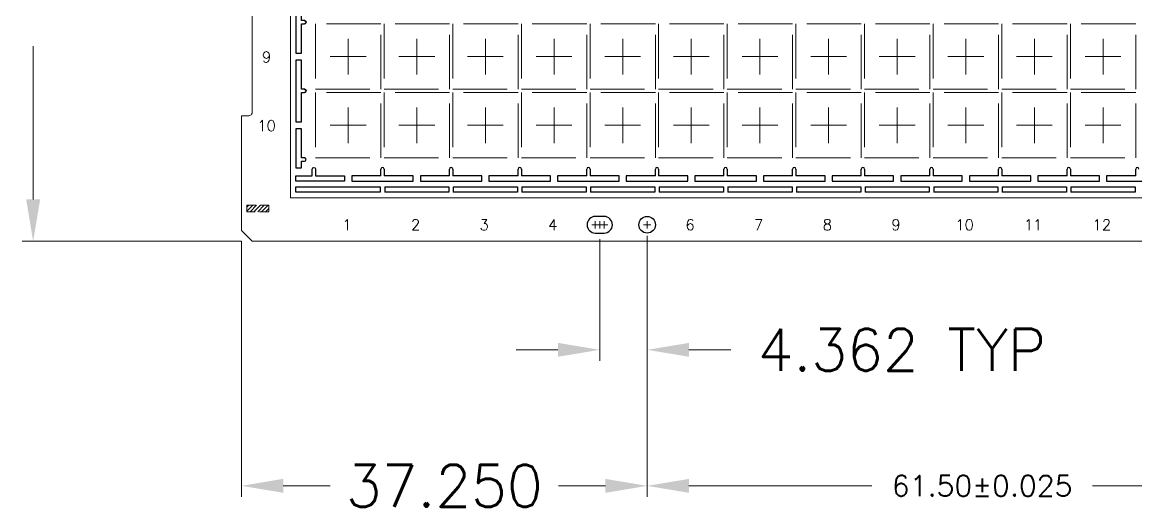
# Model space of a CAD drawing. Header units: millimetres. Extents: x 586 to 984, y 385 to 645.
# Drawn here: x 629.29 to 659.96, y 457.86 to 471.2 of the extents above; entities that cross this region are included whole.
import ezdxf

# ---------------------------------------------------------------- set-up
doc = ezdxf.new("R2010")
doc.units = ezdxf.units.MM
doc.linetypes.add('CENTER', pattern=[2, 1.25, -0.25, 0.25, -0.25])
doc.linetypes.add('HIDDEN', pattern=[0.375, 0.25, -0.125])
doc.layers.add('1', color=7, linetype='Continuous')
doc.layers.add('标注', color=4, linetype='Continuous')
doc.layers.add('DIM', color=4, linetype='Continuous', lineweight=18)
doc.styles.add('SIMPLEX', font='SIMPLEX')

msp = doc.modelspace()

# ---------------------------------------------------------------- hatches: boundary and pattern name
at = {"layer": 'DIM'}
h = msp.add_hatch(dxfattribs=at)
h.set_pattern_fill('ANSI31', color=256, scale=0.6, style=0)
h.set_pattern_definition([(45, (355.90738, 487.44193), (-0.053033009, 0.053033009), [])])
h.paths.add_polyline_path([(635.4774, 487.7584), (635.4774, 487.5784), (636.0774, 487.5784), (636.0774, 487.7584)])
h.paths.add_polyline_path([(635.4774, 465.9784), (635.4774, 466.1584), (636.0774, 466.1584), (636.0774, 465.9784)])
h.paths.add_polyline_path([(712.5774, 465.9784), (712.5774, 466.1584), (711.9774, 466.1584), (711.9774, 465.9784)])
h.paths.add_polyline_path([(712.5774, 487.7584), (712.5774, 487.5784), (711.9774, 487.5784), (711.9774, 487.7584)])

# ---------------------------------------------------------------- linework, layer by layer
at = {"layer": '1', "ltscale": 10}
for p, q in [((639.1674, 466.9684, -0.0958), (639.1674, 467.1574, -0.0958)), ((639.2574, 467.1574, -0.0958), (639.2574, 466.9684, -0.0958)), ((641.0574, 466.9684, -0.0958), (641.0574, 467.1574, -0.0958)), ((641.1474, 467.1574, -0.0958), (641.1474, 466.9684, -0.0958)), ((642.9474, 466.9684, -0.0958), (642.9474, 467.1574, -0.0958)), ((643.0374, 467.1574, -0.0958), (643.0374, 466.9684, -0.0958)), ((644.8374, 466.9684, -0.0958), (644.8374, 467.1574, -0.0958)), ((644.9274, 467.1574, -0.0958), (644.9274, 466.9684, -0.0958)), ((646.7274, 466.9684, -0.0958), (646.7274, 467.1574, -0.0958)), ((646.8174, 467.1574, -0.0958), (646.8174, 466.9684, -0.0958)), ((648.6174, 466.9684, -0.0958), (648.6174, 467.1574, -0.0958)), ((648.7074, 467.1574, -0.0958), (648.7074, 466.9684, -0.0958)), ((650.5074, 466.9684, -0.0958), (650.5074, 467.1574, -0.0958)), ((650.5974, 467.1574, -0.0958), (650.5974, 466.9684, -0.0958)), ((652.3974, 466.9684, -0.0958), (652.3974, 467.1574, -0.0958)), ((652.4874, 467.1574, -0.0958), (652.4874, 466.9684, -0.0958)), ((654.2874, 466.9684, -0.0958), (654.2874, 467.1574, -0.0958)), ((654.3774, 467.1574, -0.0958), (654.3774, 466.9684, -0.0958)), ((656.1774, 466.9684, -0.0958), (656.1774, 467.1574, -0.0958)), ((656.2674, 467.1574, -0.0958), (656.2674, 466.9684, -0.0958)), ((658.0674, 466.9684, -0.0958), (658.0674, 467.1574, -0.0958)), ((658.1574, 467.1574, -0.0958), (658.1574, 466.9684, -0.0958)), ((659.9574, 466.9684, -0.0958), (659.9574, 467.1574, -0.0958)), ((639.1674, 466.9684, -0.0958), (638.3649, 466.9684, -0.0958)), ((638.3649, 466.9684, -0.0958), (638.3649, 466.8184, -0.0958)), ((638.3649, 466.8184, -0.0958), (640.0599, 466.8184, -0.0958)), ((640.0599, 466.9684, -0.0958), (639.2574, 466.9684, -0.0958)), ((640.0599, 466.8184, -0.0958), (640.0599, 466.9684, -0.0958)), ((641.0574, 466.9684, -0.0958), (640.2549, 466.9684, -0.0958)), ((640.2549, 466.9684, -0.0958), (640.2549, 466.8184, -0.0958)), ((640.2549, 466.8184, -0.0958), (641.9499, 466.8184, -0.0958)), ((641.9499, 466.9684, -0.0958), (641.1474, 466.9684, -0.0958)), ((641.9499, 466.8184, -0.0958), (641.9499, 466.9684, -0.0958)), ((642.9474, 466.9684, -0.0958), (642.1449, 466.9684, -0.0958)), ((642.1449, 466.9684, -0.0958), (642.1449, 466.8184, -0.0958)), ((642.1449, 466.8184, -0.0958), (643.8399, 466.8184, -0.0958)), ((643.8399, 466.9684, -0.0958), (643.0374, 466.9684, -0.0958)), ((643.8399, 466.8184, -0.0958), (643.8399, 466.9684, -0.0958)), ((644.8374, 466.9684, -0.0958), (644.0349, 466.9684, -0.0958)), ((644.0349, 466.9684, -0.0958), (644.0349, 466.8184, -0.0958)), ((644.0349, 466.8184, -0.0958), (645.7299, 466.8184, -0.0958)), ((645.7299, 466.9684, -0.0958), (644.9274, 466.9684, -0.0958)), ((645.7299, 466.8184, -0.0958), (645.7299, 466.9684, -0.0958)), ((646.7274, 466.9684, -0.0958), (645.9249, 466.9684, -0.0958)), ((645.9249, 466.9684, -0.0958), (645.9249, 466.8184, -0.0958)), ((645.9249, 466.8184, -0.0958), (647.6199, 466.8184, -0.0958)), ((647.6199, 466.9684, -0.0958), (646.8174, 466.9684, -0.0958)), ((647.6199, 466.8184, -0.0958), (647.6199, 466.9684, -0.0958)), ((648.6174, 466.9684, -0.0958), (647.8149, 466.9684, -0.0958)), ((647.8149, 466.9684, -0.0958), (647.8149, 466.8184, -0.0958)), ((647.8149, 466.8184, -0.0958), (649.5099, 466.8184, -0.0958)), ((649.5099, 466.9684, -0.0958), (648.7074, 466.9684, -0.0958)), ((649.5099, 466.8184, -0.0958), (649.5099, 466.9684, -0.0958)), ((650.5074, 466.9684, -0.0958), (649.7049, 466.9684, -0.0958)), ((649.7049, 466.9684, -0.0958), (649.7049, 466.8184, -0.0958)), ((649.7049, 466.8184, -0.0958), (651.3999, 466.8184, -0.0958)), ((651.3999, 466.9684, -0.0958), (650.5974, 466.9684, -0.0958)), ((651.3999, 466.8184, -0.0958), (651.3999, 466.9684, -0.0958)), ((652.3974, 466.9684, -0.0958), (651.5949, 466.9684, -0.0958)), ((651.5949, 466.9684, -0.0958), (651.5949, 466.8184, -0.0958)), ((651.5949, 466.8184, -0.0958), (653.2899, 466.8184, -0.0958)), ((653.2899, 466.9684, -0.0958), (652.4874, 466.9684, -0.0958)), ((653.2899, 466.8184, -0.0958), (653.2899, 466.9684, -0.0958)), ((654.2874, 466.9684, -0.0958), (653.4849, 466.9684, -0.0958)), ((653.4849, 466.9684, -0.0958), (653.4849, 466.8184, -0.0958)), ((653.4849, 466.8184, -0.0958), (655.1799, 466.8184, -0.0958)), ((655.1799, 466.9684, -0.0958), (654.3774, 466.9684, -0.0958)), ((655.1799, 466.8184, -0.0958), (655.1799, 466.9684, -0.0958)), ((656.1774, 466.9684, -0.0958), (655.3749, 466.9684, -0.0958)), ((655.3749, 466.9684, -0.0958), (655.3749, 466.8184, -0.0958)), ((655.3749, 466.8184, -0.0958), (657.0699, 466.8184, -0.0958)), ((657.0699, 466.9684, -0.0958), (656.2674, 466.9684, -0.0958)), ((657.0699, 466.8184, -0.0958), (657.0699, 466.9684, -0.0958)), ((658.0674, 466.9684, -0.0958), (657.2649, 466.9684, -0.0958)), ((657.2649, 466.9684, -0.0958), (657.2649, 466.8184, -0.0958)), ((657.2649, 466.8184, -0.0958), (658.9599, 466.8184, -0.0958)), ((658.9599, 466.9684, -0.0958), (658.1574, 466.9684, -0.0958)), ((658.9599, 466.8184, -0.0958), (658.9599, 466.9684, -0.0958)), ((659.9574, 466.9684, -0.0958), (659.1549, 466.9684, -0.0958)), ((659.1549, 466.9684, -0.0958), (659.1549, 466.8184, -0.0958)), ((659.1549, 466.8184, -0.0958), (660.8499, 466.8184, -0.0958))]:
    msp.add_line(p, q, dxfattribs=at)
at = {"layer": '1'}
for p, q in [((636.8274, 466.5184, -0.0958), (636.8274, 466.6684, -0.0958)), ((636.8274, 466.6684, -0.0958), (639.1524, 466.6684, -0.0958)), ((639.1524, 466.5184, -0.0958), (636.8274, 466.5184, -0.0958)), ((639.1524, 466.6684, -0.0958), (639.1524, 466.5184, -0.0958)), ((639.2724, 466.6684, -0.0958), (641.0424, 466.6684, -0.0958)), ((639.2724, 466.6684, -0.0958), (639.2724, 466.5184, -0.0958)), ((641.0424, 466.5184, -0.0958), (639.2724, 466.5184, -0.0958)), ((641.0424, 466.6684, -0.0958), (641.0424, 466.5184, -0.0958)), ((641.1624, 466.6684, -0.0958), (642.9324, 466.6684, -0.0958)), ((641.1624, 466.6684, -0.0958), (641.1624, 466.5184, -0.0958)), ((642.9324, 466.5184, -0.0958), (641.1624, 466.5184, -0.0958)), ((642.9324, 466.6684, -0.0958), (642.9324, 466.5184, -0.0958)), ((643.0524, 466.6684, -0.0958), (644.8224, 466.6684, -0.0958)), ((643.0524, 466.6684, -0.0958), (643.0524, 466.5184, -0.0958)), ((644.8224, 466.5184, -0.0958), (643.0524, 466.5184, -0.0958)), ((644.8224, 466.6684, -0.0958), (644.8224, 466.5184, -0.0958)), ((644.9424, 466.6684, -0.0958), (646.7124, 466.6684, -0.0958)), ((644.9424, 466.6684, -0.0958), (644.9424, 466.5184, -0.0958)), ((646.7124, 466.5184, -0.0958), (644.9424, 466.5184, -0.0958)), ((646.7124, 466.6684, -0.0958), (646.7124, 466.5184, -0.0958)), ((646.8324, 466.6684, -0.0958), (648.6024, 466.6684, -0.0958)), ((646.8324, 466.6684, -0.0958), (646.8324, 466.5184, -0.0958)), ((648.6024, 466.5184, -0.0958), (646.8324, 466.5184, -0.0958)), ((648.6024, 466.6684, -0.0958), (648.6024, 466.5184, -0.0958)), ((648.7224, 466.6684, -0.0958), (650.4924, 466.6684, -0.0958)), ((648.7224, 466.6684, -0.0958), (648.7224, 466.5184, -0.0958)), ((650.4924, 466.5184, -0.0958), (648.7224, 466.5184, -0.0958)), ((650.4924, 466.6684, -0.0958), (650.4924, 466.5184, -0.0958)), ((650.6124, 466.6684, -0.0958), (652.3824, 466.6684, -0.0958)), ((650.6124, 466.6684, -0.0958), (650.6124, 466.5184, -0.0958)), ((652.3824, 466.5184, -0.0958), (650.6124, 466.5184, -0.0958)), ((652.3824, 466.6684, -0.0958), (652.3824, 466.5184, -0.0958)), ((652.5024, 466.6684, -0.0958), (654.2724, 466.6684, -0.0958)), ((652.5024, 466.6684, -0.0958), (652.5024, 466.5184, -0.0958)), ((654.2724, 466.5184, -0.0958), (652.5024, 466.5184, -0.0958)), ((654.2724, 466.6684, -0.0958), (654.2724, 466.5184, -0.0958)), ((654.3924, 466.6684, -0.0958), (656.1624, 466.6684, -0.0958)), ((654.3924, 466.6684, -0.0958), (654.3924, 466.5184, -0.0958)), ((656.1624, 466.5184, -0.0958), (654.3924, 466.5184, -0.0958)), ((656.1624, 466.6684, -0.0958), (656.1624, 466.5184, -0.0958)), ((656.2824, 466.6684, -0.0958), (658.0524, 466.6684, -0.0958)), ((656.2824, 466.6684, -0.0958), (656.2824, 466.5184, -0.0958)), ((658.0524, 466.5184, -0.0958), (656.2824, 466.5184, -0.0958)), ((658.0524, 466.6684, -0.0958), (658.0524, 466.5184, -0.0958)), ((658.1724, 466.6684, -0.0958), (659.9424, 466.6684, -0.0958)), ((658.1724, 466.6684, -0.0958), (658.1724, 466.5184, -0.0958)), ((659.9424, 466.5184, -0.0958), (658.1724, 466.5184, -0.0958)), ((659.9424, 466.6684, -0.0958), (659.9424, 466.5184, -0.0958))]:
    msp.add_line(p, q, dxfattribs=at)
at = {"layer": '1', "lineweight": 0, "elevation": -0.0958}
msp.add_lwpolyline([(712.4274, 465.1684), (635.6274, 465.1684), (635.3274, 465.4684), (635.3274, 468.6184), (635.5074, 468.6184, 0.4142136), (635.6274, 468.7384), (635.6274, 474.4984, 0.4142136), (635.5074, 474.6184), (635.3274, 474.6184), (635.3274, 479.1184), (635.5074, 479.1184, 0.4142136), (635.6274, 479.2384), (635.6274, 484.9984, 0.4142136), (635.5074, 485.1184), (635.3274, 485.1184), (635.3274, 488.2684), (635.6274, 488.5684), (712.4274, 488.5684)], format="xyb", dxfattribs=at)
at = {"layer": '1', "elevation": -0.0958}
for points in [[(637.0614, 471.2434), (636.9774, 471.2434), (636.9774, 472.0459), (636.8274, 472.0459), (636.8274, 470.3509), (636.9774, 470.3509), (636.9774, 471.1534), (637.0614, 471.1534, 1), (637.0614, 471.2434, -1), (637.0614, 471.1534)], [(637.0614, 469.3534), (636.9774, 469.3534), (636.9774, 470.1559), (636.8274, 470.1559), (636.8274, 468.4609), (636.9774, 468.4609), (636.9774, 469.2634), (637.0614, 469.2634, 1), (637.0614, 469.3534, -1), (637.0614, 469.2634)]]:
    msp.add_lwpolyline(points, format="xyb", dxfattribs=at)
for points in [[(636.8274, 468.2659), (636.8274, 467.1934), (636.9774, 467.1934), (636.9774, 467.3734), (637.0614, 467.3734, 1), (637.0614, 467.4634), (636.9774, 467.4634), (636.9774, 468.2659)], [(645.3138, 465.3934, 1), (645.3138, 465.8506), (645.0738, 465.8506, 1), (645.0738, 465.3934)]]:
    msp.add_lwpolyline(points, format="xyb", close=True, dxfattribs=at)
at = {"layer": '1', "ltscale": 10, "elevation": -0.0958}
msp.add_lwpolyline([(637.2774, 467.1574, -1), (637.3674, 467.1574), (637.3674, 466.9684), (638.1699, 466.9684), (638.1699, 466.8184), (636.8274, 466.8184), (636.8274, 466.9684), (637.2774, 466.9684)], format="xyb", close=True, dxfattribs=at)
at = {"layer": '1'}
msp.add_circle((646.5024, 465.622, -0.0958), 0.2286, dxfattribs=at)
at = {"layer": '1', "ltscale": 10}
for centre in [(639.2124, 467.1574, -0.0958), (641.1024, 467.1574, -0.0958), (642.9924, 467.1574, -0.0958), (644.8824, 467.1574, -0.0958), (646.7724, 467.1574, -0.0958), (648.6624, 467.1574, -0.0958), (650.5524, 467.1574, -0.0958), (652.4424, 467.1574, -0.0958), (654.3324, 467.1574, -0.0958), (656.2224, 467.1574, -0.0958), (658.1124, 467.1574, -0.0958), (660.0024, 467.1574, -0.0958)]:
    msp.add_arc(centre, 0.045, 0, 180, dxfattribs=at)
at = {"layer": 'DIM'}
for p, q in [((636.6774, 466.3684, -0.0958), (636.6774, 487.3684, -0.0958)), ((636.6774, 466.3684, -0.0958), (636.6774, 487.3684, -0.0958)), ((629.5911, 466.3184, -0.0958), (629.5911, 470.5445, -0.0958)), ((711.6774, 466.3684, -0.0958), (636.6774, 466.3684, -0.0958)), ((711.6774, 466.3684, -0.0958), (636.6774, 466.3684, -0.0958)), ((644.9738, 465.622, -0.0958), (645.1738, 465.622, -0.0958)), ((645.0738, 465.522, -0.0958), (645.0738, 465.722, -0.0958)), ((645.0938, 465.622, -0.0958), (645.2938, 465.622, -0.0958)), ((645.1938, 465.522, -0.0958), (645.1938, 465.722, -0.0958)), ((645.2138, 465.622, -0.0958), (645.4138, 465.622, -0.0958)), ((645.3138, 465.522, -0.0958), (645.3138, 465.722, -0.0958)), ((646.4024, 465.622, -0.0958), (646.6024, 465.622, -0.0958)), ((646.5024, 465.522, -0.0958), (646.5024, 465.722, -0.0958)), ((645.1938, 465.222, -0.0958), (645.1938, 461.8785, -0.0958)), ((646.5024, 465.322, -0.0958), (646.5024, 458.1332, -0.0958)), ((646.5024, 465.322, -0.0958), (646.5024, 458.1332, -0.0958)), ((646.5024, 465.222, -0.0958), (646.5024, 461.8785, -0.0958)), ((635.3274, 465.1684, -0.0958), (629.2911, 465.1684, -0.0958)), ((635.3274, 465.1684, -0.0958), (635.3274, 458.1332, -0.0958)), ((644.0438, 462.1785, -0.0958), (642.8938, 462.1785, -0.0958)), ((647.6524, 462.1785, -0.0958), (648.8024, 462.1785, -0.0958)), ((636.4774, 458.4332, -0.0958), (637.7673, 458.4332, -0.0958)), ((645.3524, 458.4332, -0.0958), (644.0625, 458.4332, -0.0958)), ((647.6524, 458.4332, -0.0958), (652.6893, 458.4332, -0.0958)), ((663.8024, 458.4332, -0.0958), (658.7655, 458.4332, -0.0958))]:
    msp.add_line(p, q, dxfattribs=at)
at = {"layer": 'DIM', "color": 2, "linetype": 'CENTER', "ltscale": 1.2}
for p, q in [((639.1674, 471.1534, -0.0958), (637.3674, 471.1534, -0.0958)), ((637.3674, 471.1534, -0.0958), (637.3674, 469.3534, -0.0958)), ((639.1674, 469.3534, -0.0958), (639.1674, 471.1534, -0.0958)), ((641.0574, 471.1534, -0.0958), (639.2574, 471.1534, -0.0958)), ((639.2574, 471.1534, -0.0958), (639.2574, 469.3534, -0.0958)), ((641.0574, 469.3534, -0.0958), (641.0574, 471.1534, -0.0958)), ((642.9474, 471.1534, -0.0958), (641.1474, 471.1534, -0.0958)), ((641.1474, 471.1534, -0.0958), (641.1474, 469.3534, -0.0958)), ((642.9474, 469.3534, -0.0958), (642.9474, 471.1534, -0.0958)), ((644.8374, 471.1534, -0.0958), (643.0374, 471.1534, -0.0958)), ((643.0374, 471.1534, -0.0958), (643.0374, 469.3534, -0.0958)), ((644.8374, 469.3534, -0.0958), (644.8374, 471.1534, -0.0958)), ((646.7274, 471.1534, -0.0958), (644.9274, 471.1534, -0.0958)), ((644.9274, 471.1534, -0.0958), (644.9274, 469.3534, -0.0958)), ((646.7274, 469.3534, -0.0958), (646.7274, 471.1534, -0.0958)), ((648.6174, 471.1534, -0.0958), (646.8174, 471.1534, -0.0958)), ((646.8174, 471.1534, -0.0958), (646.8174, 469.3534, -0.0958)), ((648.6174, 469.3534, -0.0958), (648.6174, 471.1534, -0.0958)), ((650.5074, 471.1534, -0.0958), (648.7074, 471.1534, -0.0958)), ((648.7074, 471.1534, -0.0958), (648.7074, 469.3534, -0.0958)), ((650.5074, 469.3534, -0.0958), (650.5074, 471.1534, -0.0958)), ((652.3974, 471.1534, -0.0958), (650.5974, 471.1534, -0.0958)), ((650.5974, 471.1534, -0.0958), (650.5974, 469.3534, -0.0958)), ((652.3974, 469.3534, -0.0958), (652.3974, 471.1534, -0.0958)), ((654.2874, 471.1534, -0.0958), (652.4874, 471.1534, -0.0958)), ((652.4874, 471.1534, -0.0958), (652.4874, 469.3534, -0.0958)), ((654.2874, 469.3534, -0.0958), (654.2874, 471.1534, -0.0958)), ((656.1774, 471.1534, -0.0958), (654.3774, 471.1534, -0.0958)), ((654.3774, 471.1534, -0.0958), (654.3774, 469.3534, -0.0958)), ((656.1774, 469.3534, -0.0958), (656.1774, 471.1534, -0.0958)), ((658.0674, 471.1534, -0.0958), (656.2674, 471.1534, -0.0958)), ((656.2674, 471.1534, -0.0958), (656.2674, 469.3534, -0.0958)), ((658.0674, 469.3534, -0.0958), (658.0674, 471.1534, -0.0958)), ((659.9574, 471.1534, -0.0958), (658.1574, 471.1534, -0.0958)), ((658.1574, 471.1534, -0.0958), (658.1574, 469.3534, -0.0958)), ((659.9574, 469.3534, -0.0958), (659.9574, 471.1534, -0.0958)), ((637.3674, 469.3534, -0.0958), (639.1674, 469.3534, -0.0958)), ((639.1674, 469.2634, -0.0958), (637.3674, 469.2634, -0.0958)), ((637.3674, 469.2634, -0.0958), (637.3674, 467.4634, -0.0958)), ((639.1674, 467.4634, -0.0958), (639.1674, 469.2634, -0.0958)), ((639.2574, 469.3534, -0.0958), (641.0574, 469.3534, -0.0958)), ((641.0574, 469.2634, -0.0958), (639.2574, 469.2634, -0.0958)), ((639.2574, 469.2634, -0.0958), (639.2574, 467.4634, -0.0958)), ((641.0574, 467.4634, -0.0958), (641.0574, 469.2634, -0.0958)), ((641.1474, 469.3534, -0.0958), (642.9474, 469.3534, -0.0958)), ((642.9474, 469.2634, -0.0958), (641.1474, 469.2634, -0.0958)), ((641.1474, 469.2634, -0.0958), (641.1474, 467.4634, -0.0958)), ((642.9474, 467.4634, -0.0958), (642.9474, 469.2634, -0.0958)), ((643.0374, 469.3534, -0.0958), (644.8374, 469.3534, -0.0958)), ((644.8374, 469.2634, -0.0958), (643.0374, 469.2634, -0.0958)), ((643.0374, 469.2634, -0.0958), (643.0374, 467.4634, -0.0958)), ((644.8374, 467.4634, -0.0958), (644.8374, 469.2634, -0.0958)), ((644.9274, 469.3534, -0.0958), (646.7274, 469.3534, -0.0958)), ((646.7274, 469.2634, -0.0958), (644.9274, 469.2634, -0.0958)), ((644.9274, 469.2634, -0.0958), (644.9274, 467.4634, -0.0958)), ((646.7274, 467.4634, -0.0958), (646.7274, 469.2634, -0.0958)), ((646.8174, 469.3534, -0.0958), (648.6174, 469.3534, -0.0958)), ((648.6174, 469.2634, -0.0958), (646.8174, 469.2634, -0.0958)), ((646.8174, 469.2634, -0.0958), (646.8174, 467.4634, -0.0958)), ((648.6174, 467.4634, -0.0958), (648.6174, 469.2634, -0.0958)), ((648.7074, 469.3534, -0.0958), (650.5074, 469.3534, -0.0958)), ((650.5074, 469.2634, -0.0958), (648.7074, 469.2634, -0.0958)), ((648.7074, 469.2634, -0.0958), (648.7074, 467.4634, -0.0958)), ((650.5074, 467.4634, -0.0958), (650.5074, 469.2634, -0.0958)), ((650.5974, 469.3534, -0.0958), (652.3974, 469.3534, -0.0958)), ((652.3974, 469.2634, -0.0958), (650.5974, 469.2634, -0.0958)), ((650.5974, 469.2634, -0.0958), (650.5974, 467.4634, -0.0958)), ((652.3974, 467.4634, -0.0958), (652.3974, 469.2634, -0.0958)), ((652.4874, 469.3534, -0.0958), (654.2874, 469.3534, -0.0958)), ((654.2874, 469.2634, -0.0958), (652.4874, 469.2634, -0.0958)), ((652.4874, 469.2634, -0.0958), (652.4874, 467.4634, -0.0958)), ((654.2874, 467.4634, -0.0958), (654.2874, 469.2634, -0.0958)), ((654.3774, 469.3534, -0.0958), (656.1774, 469.3534, -0.0958)), ((656.1774, 469.2634, -0.0958), (654.3774, 469.2634, -0.0958)), ((654.3774, 469.2634, -0.0958), (654.3774, 467.4634, -0.0958)), ((656.1774, 467.4634, -0.0958), (656.1774, 469.2634, -0.0958)), ((656.2674, 469.3534, -0.0958), (658.0674, 469.3534, -0.0958)), ((658.0674, 469.2634, -0.0958), (656.2674, 469.2634, -0.0958)), ((656.2674, 469.2634, -0.0958), (656.2674, 467.4634, -0.0958)), ((658.0674, 467.4634, -0.0958), (658.0674, 469.2634, -0.0958)), ((658.1574, 469.3534, -0.0958), (659.9574, 469.3534, -0.0958)), ((659.9574, 469.2634, -0.0958), (658.1574, 469.2634, -0.0958)), ((658.1574, 469.2634, -0.0958), (658.1574, 467.4634, -0.0958)), ((659.9574, 467.4634, -0.0958), (659.9574, 469.2634, -0.0958)), ((637.3674, 467.4634, -0.0958), (639.1674, 467.4634, -0.0958)), ((639.2574, 467.4634, -0.0958), (641.0574, 467.4634, -0.0958)), ((641.1474, 467.4634, -0.0958), (642.9474, 467.4634, -0.0958)), ((643.0374, 467.4634, -0.0958), (644.8374, 467.4634, -0.0958)), ((644.9274, 467.4634, -0.0958), (646.7274, 467.4634, -0.0958)), ((646.8174, 467.4634, -0.0958), (648.6174, 467.4634, -0.0958)), ((648.7074, 467.4634, -0.0958), (650.5074, 467.4634, -0.0958)), ((650.5974, 467.4634, -0.0958), (652.3974, 467.4634, -0.0958)), ((652.4874, 467.4634, -0.0958), (654.2874, 467.4634, -0.0958)), ((654.3774, 467.4634, -0.0958), (656.1774, 467.4634, -0.0958)), ((656.2674, 467.4634, -0.0958), (658.0674, 467.4634, -0.0958)), ((658.1574, 467.4634, -0.0958), (659.9574, 467.4634, -0.0958))]:
    msp.add_line(p, q, dxfattribs=at)
at = {"layer": 'DIM', "linetype": 'CENTER', "ltscale": 1.6}
for p, q in [((638.2674, 469.7614, -0.0958), (638.2674, 470.7453, -0.0958)), ((640.1574, 469.7614, -0.0958), (640.1574, 470.7453, -0.0958)), ((642.0474, 469.7614, -0.0958), (642.0474, 470.7453, -0.0958)), ((643.9374, 469.7614, -0.0958), (643.9374, 470.7453, -0.0958)), ((645.8274, 469.7614, -0.0958), (645.8274, 470.7453, -0.0958)), ((647.7174, 469.7614, -0.0958), (647.7174, 470.7453, -0.0958)), ((649.6074, 469.7614, -0.0958), (649.6074, 470.7453, -0.0958)), ((651.4974, 469.7614, -0.0958), (651.4974, 470.7453, -0.0958)), ((653.3874, 469.7614, -0.0958), (653.3874, 470.7453, -0.0958)), ((655.2774, 469.7614, -0.0958), (655.2774, 470.7453, -0.0958)), ((657.1674, 469.7614, -0.0958), (657.1674, 470.7453, -0.0958)), ((659.0574, 469.7614, -0.0958), (659.0574, 470.7453, -0.0958)), ((637.7754, 470.2534, -0.0958), (638.7594, 470.2534, -0.0958)), ((639.6654, 470.2534, -0.0958), (640.6494, 470.2534, -0.0958)), ((641.5554, 470.2534, -0.0958), (642.5394, 470.2534, -0.0958)), ((643.4454, 470.2534, -0.0958), (644.4294, 470.2534, -0.0958)), ((645.3354, 470.2534, -0.0958), (646.3194, 470.2534, -0.0958)), ((647.2254, 470.2534, -0.0958), (648.2094, 470.2534, -0.0958)), ((649.1154, 470.2534, -0.0958), (650.0994, 470.2534, -0.0958)), ((651.0054, 470.2534, -0.0958), (651.9894, 470.2534, -0.0958)), ((652.8954, 470.2534, -0.0958), (653.8794, 470.2534, -0.0958)), ((654.7854, 470.2534, -0.0958), (655.7694, 470.2534, -0.0958)), ((656.6754, 470.2534, -0.0958), (657.6594, 470.2534, -0.0958)), ((658.5654, 470.2534, -0.0958), (659.5494, 470.2534, -0.0958)), ((638.2674, 467.8714, -0.0958), (638.2674, 468.8553, -0.0958)), ((640.1574, 467.8714, -0.0958), (640.1574, 468.8553, -0.0958)), ((642.0474, 467.8714, -0.0958), (642.0474, 468.8553, -0.0958)), ((643.9374, 467.8714, -0.0958), (643.9374, 468.8553, -0.0958)), ((645.8274, 467.8714, -0.0958), (645.8274, 468.8553, -0.0958)), ((647.7174, 467.8714, -0.0958), (647.7174, 468.8553, -0.0958)), ((649.6074, 467.8714, -0.0958), (649.6074, 468.8553, -0.0958)), ((651.4974, 467.8714, -0.0958), (651.4974, 468.8553, -0.0958)), ((653.3874, 467.8714, -0.0958), (653.3874, 468.8553, -0.0958)), ((655.2774, 467.8714, -0.0958), (655.2774, 468.8553, -0.0958)), ((657.1674, 467.8714, -0.0958), (657.1674, 468.8553, -0.0958)), ((659.0574, 467.8714, -0.0958), (659.0574, 468.8553, -0.0958)), ((637.7754, 468.3634, -0.0958), (638.7594, 468.3634, -0.0958)), ((639.6654, 468.3634, -0.0958), (640.6494, 468.3634, -0.0958)), ((641.5554, 468.3634, -0.0958), (642.5394, 468.3634, -0.0958)), ((643.4454, 468.3634, -0.0958), (644.4294, 468.3634, -0.0958)), ((645.3354, 468.3634, -0.0958), (646.3194, 468.3634, -0.0958)), ((647.2254, 468.3634, -0.0958), (648.2094, 468.3634, -0.0958)), ((649.1154, 468.3634, -0.0958), (650.0994, 468.3634, -0.0958)), ((651.0054, 468.3634, -0.0958), (651.9894, 468.3634, -0.0958)), ((652.8954, 468.3634, -0.0958), (653.8794, 468.3634, -0.0958)), ((654.7854, 468.3634, -0.0958), (655.7694, 468.3634, -0.0958)), ((656.6754, 468.3634, -0.0958), (657.6594, 468.3634, -0.0958)), ((658.5654, 468.3634, -0.0958), (659.5494, 468.3634, -0.0958))]:
    msp.add_line(p, q, dxfattribs=at)
at = {"layer": 'DIM', "linetype": 'HIDDEN', "elevation": -0.0958}
msp.add_lwpolyline([(635.4774, 465.9784), (635.4774, 466.1584), (636.0774, 466.1584), (636.0774, 465.9784)], close=True, dxfattribs=at)
at = {"layer": 'DIM'}
for points in [[(629.3995, 466.3184, -0.0958), (629.7828, 466.3184, -0.0958), (629.5911, 465.1684, -0.0958)], [(644.0438, 462.3702, -0.0958), (644.0438, 461.9868, -0.0958), (645.1938, 462.1785, -0.0958)], [(647.6524, 462.3702, -0.0958), (647.6524, 461.9868, -0.0958), (646.5024, 462.1785, -0.0958)], [(636.4774, 458.6249, -0.0958), (636.4774, 458.2415, -0.0958), (635.3274, 458.4332, -0.0958)], [(645.3524, 458.6249, -0.0958), (645.3524, 458.2415, -0.0958), (646.5024, 458.4332, -0.0958)], [(647.6524, 458.6249, -0.0958), (647.6524, 458.2415, -0.0958), (646.5024, 458.4332, -0.0958)]]:
    msp.add_solid(points, dxfattribs=at)

# ---------------------------------------------------------------- texts
at = {"layer": 'DIM', "char_height": 0.297619, "attachment_point": 5}
for s, insert in [('{\\Fsimplex|c134;1}', (638.2336, 465.622, -0.0958)), ('{\\Fsimplex|c0;2}', (640.1236, 465.622, -0.0958)), ('{\\Fsimplex|c0;3}', (642.0136, 465.622, -0.0958)), ('{\\Fsimplex|c0;4}', (643.9036, 465.622, -0.0958)), ('{\\Fsimplex|c134;6}', (647.6836, 465.622, -0.0958)), ('{\\Fsimplex|c0;7}', (649.5736, 465.622, -0.0958)), ('{\\Fsimplex|c0;8}', (651.4636, 465.622, -0.0958)), ('{\\Fsimplex|c0;9}', (653.3536, 465.622, -0.0958)), ('{\\Fsimplex|c134;1\\Fsimplex|c0;0}', (655.2436, 465.622, -0.0958)), ('{\\Fsimplex|c134;1\\Fsimplex|c0;1}', (657.1336, 465.622, -0.0958)), ('{\\Fsimplex|c0;12}', (659.0236, 465.622, -0.0958))]:
    msp.add_mtext(s, dxfattribs=dict(at, insert=insert))
at = {"layer": 'DIM', "attachment_point": 5, "style": 'SIMPLEX'}
for s, insert, char_height in [('4.362 TYP', (653.5107, 462.1785, -0.0958), 1.15), ('37.250', (640.9149, 458.4332, -0.0958), 1.15), ('61.50±0.025', (655.7274, 458.4332, -0.0958), 0.575)]:
    msp.add_mtext(s, dxfattribs=dict(at, insert=insert, char_height=char_height))
at = {"layer": '标注', "lineweight": 0, "char_height": 0.297619, "attachment_point": 5}
for s, insert in [('{\\Fsimplex|c0;9}', (636.0194, 470.2406, -0.133)), ('{\\Fsimplex|c134;1\\Fsimplex|c0;0}', (636.0194, 468.3506, -0.133))]:
    msp.add_mtext(s, dxfattribs=dict(at, insert=insert))

doc.saveas('drawing.dxf')
